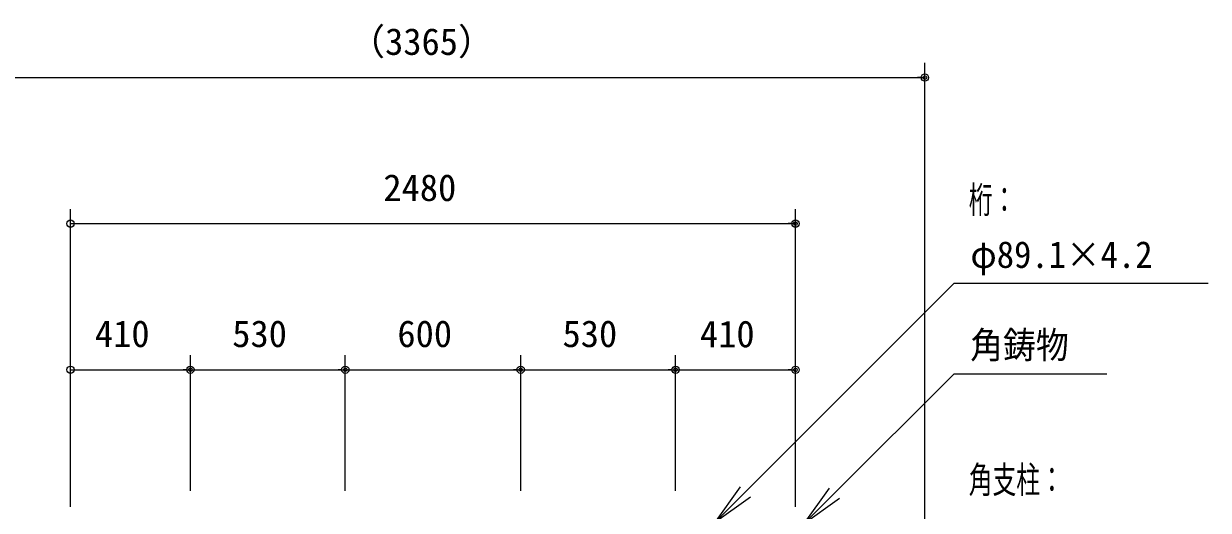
# Model space of a CAD drawing. Units: millimetres, scale not verified. Extents: x 0 to 420, y 0 to 297.
# Drawn here: x 49.3 to 130.3, y 124.7 to 158 of the extents above; entities that cross this region are included whole.
import ezdxf
from ezdxf.enums import TextEntityAlignment as Align

# ---------------------------------------------------------------- set-up
doc = ezdxf.new("R2010")
doc.units = ezdxf.units.MM
doc.header["$LTSCALE"] = 0.5
doc.header["$PDMODE"] = 32
doc.header["$PDSIZE"] = 0.25
doc.layers.add('LY_6', color=7, linetype='Continuous', lineweight=0)
doc.styles.add('ＭＳ ゴシック', font='')
doc.styles.get('ＭＳ ゴシック').set_extended_font_data('MS Gothic')

# ---------------------------------------------------------------- blocks, each defined once
blk = doc.blocks.new('-022-_DOTBLANK')
at = {"color": 7, "linetype": 'Continuous', "lineweight": 0}
blk.add_line((-0.5, 0), (-1, 0), dxfattribs=at)
blk.add_circle((0, 0), 0.5, dxfattribs=at)
blk = doc.blocks.new('-002-_U2')
at = {"color": 7, "linetype": 'Continuous', "lineweight": 0}
for p, q in [((-1, 0.1667), (0, 0)), ((0, 0), (-1, 0)), ((-1, -0.1667), (0, 0))]:
    blk.add_line(p, q, dxfattribs=at)

msp = doc.modelspace()

# ---------------------------------------------------------------- linework, layer by layer
at = {"layer": 'LY_6'}
for p, q in [((110.9426, 74.9811), (110.9426, 155.3571)), ((43.634, 154.3571), (110.9426, 154.3571)), ((52.4883, 124.9811), (52.4883, 145.3571)), ((102.0883, 124.9811), (102.0883, 145.3571)), ((52.4883, 144.3571), (102.0883, 144.3571)), ((98.6596, 125.9934), (112.9426, 140.2764)), ((112.9426, 140.2764), (113.9426, 140.2764)), ((113.9426, 140.2764), (130.3381, 140.2764)), ((52.4883, 124.9811), (52.4883, 135.3571)), ((60.6883, 126.0721), (60.6883, 135.3571)), ((60.6883, 126.0721), (60.6883, 135.3571)), ((71.2883, 126.0721), (71.2883, 135.3571)), ((71.2883, 126.0721), (71.2883, 135.3571)), ((83.2883, 126.0721), (83.2883, 135.3571)), ((83.2883, 126.0721), (83.2883, 135.3571)), ((93.8883, 126.0721), (93.8883, 135.3571)), ((93.8883, 126.0721), (93.8883, 135.3439)), ((102.0883, 124.9811), (102.0883, 135.3439)), ((52.4883, 134.3571), (60.6883, 134.3571)), ((60.6883, 134.3571), (71.2883, 134.3571)), ((71.2883, 134.3571), (83.2883, 134.3571)), ((83.2883, 134.3571), (93.8883, 134.3571)), ((93.8883, 134.3439), (102.0883, 134.3439)), ((104.7453, 125.8851), (112.9426, 134.0824)), ((112.9426, 134.0824), (113.9426, 134.0824)), ((113.9426, 134.0824), (123.3959, 134.0824))]:
    msp.add_line(p, q, dxfattribs=at)
for p in [(110.9426, 154.3571), (102.0883, 144.3571), (60.6883, 134.3571), (71.2883, 134.3571), (83.2883, 134.3571), (93.8883, 134.3571), (102.0883, 134.3439)]:
    msp.add_point(p, dxfattribs=at)

# ---------------------------------------------------------------- block references
at = {"layer": 'LY_6', "xscale": 0.5, "yscale": 0.5}
for p in [(110.9426, 154.3571), (102.0883, 144.3571), (60.6883, 134.3571), (71.2883, 134.3571), (83.2883, 134.3571), (93.8883, 134.3571), (102.0883, 134.3439)]:
    msp.add_blockref('-022-_DOTBLANK', p, dxfattribs=at)
at = {"layer": 'LY_6'}
for name, p, xscale, yscale, rotation in [('-022-_DOTBLANK', (52.4883, 144.3571), 0.5, 0.5, 180), ('-022-_DOTBLANK', (52.4883, 134.3571), 0.5, 0.5, 180), ('-022-_DOTBLANK', (60.6883, 134.3571), 0.5, 0.5, 180), ('-022-_DOTBLANK', (71.2883, 134.3571), 0.5, 0.5, 180), ('-022-_DOTBLANK', (83.2883, 134.3571), 0.5, 0.5, 180), ('-022-_DOTBLANK', (93.8883, 134.3439), 0.5, 0.5, 180), ('-002-_U2', (96.5383, 123.8721), 3, 3, 225), ('-002-_U2', (102.624, 123.7638), 3, 3, 225)]:
    msp.add_blockref(name, p, dxfattribs=dict(at, xscale=xscale, yscale=yscale, rotation=rotation))

# ---------------------------------------------------------------- texts
at = {"layer": 'LY_6', "style": 'ＭＳ ゴシック'}
for s, p in [('（3365）', (71.51, 155.3571)), ('2480', (73.8929, 145.3571)), ('410', (54.1545, 135.3571)), ('530', (63.5513, 135.3571)), ('600', (74.8513, 135.3571)), ('530', (86.1513, 135.3571)), ('410', (95.5545, 135.3439))]:
    msp.add_text(s, height=1.833, dxfattribs=at).set_placement(p, align=Align.BOTTOM_LEFT)
for s, width, p in [('桁：', 0.65, (113.9474, 144.5264)), ('φ89.1×4.2', 0.95, (114.0612, 140.7764)), ('角鋳物', 0.9, (114.0426, 134.5824)), ('角支柱：', 0.65, (113.9474, 125.3609))]:
    msp.add_text(s, height=1.833, dxfattribs=dict(at, width=width)).set_placement(p, align=Align.BOTTOM_LEFT)

doc.saveas('drawing.dxf')
